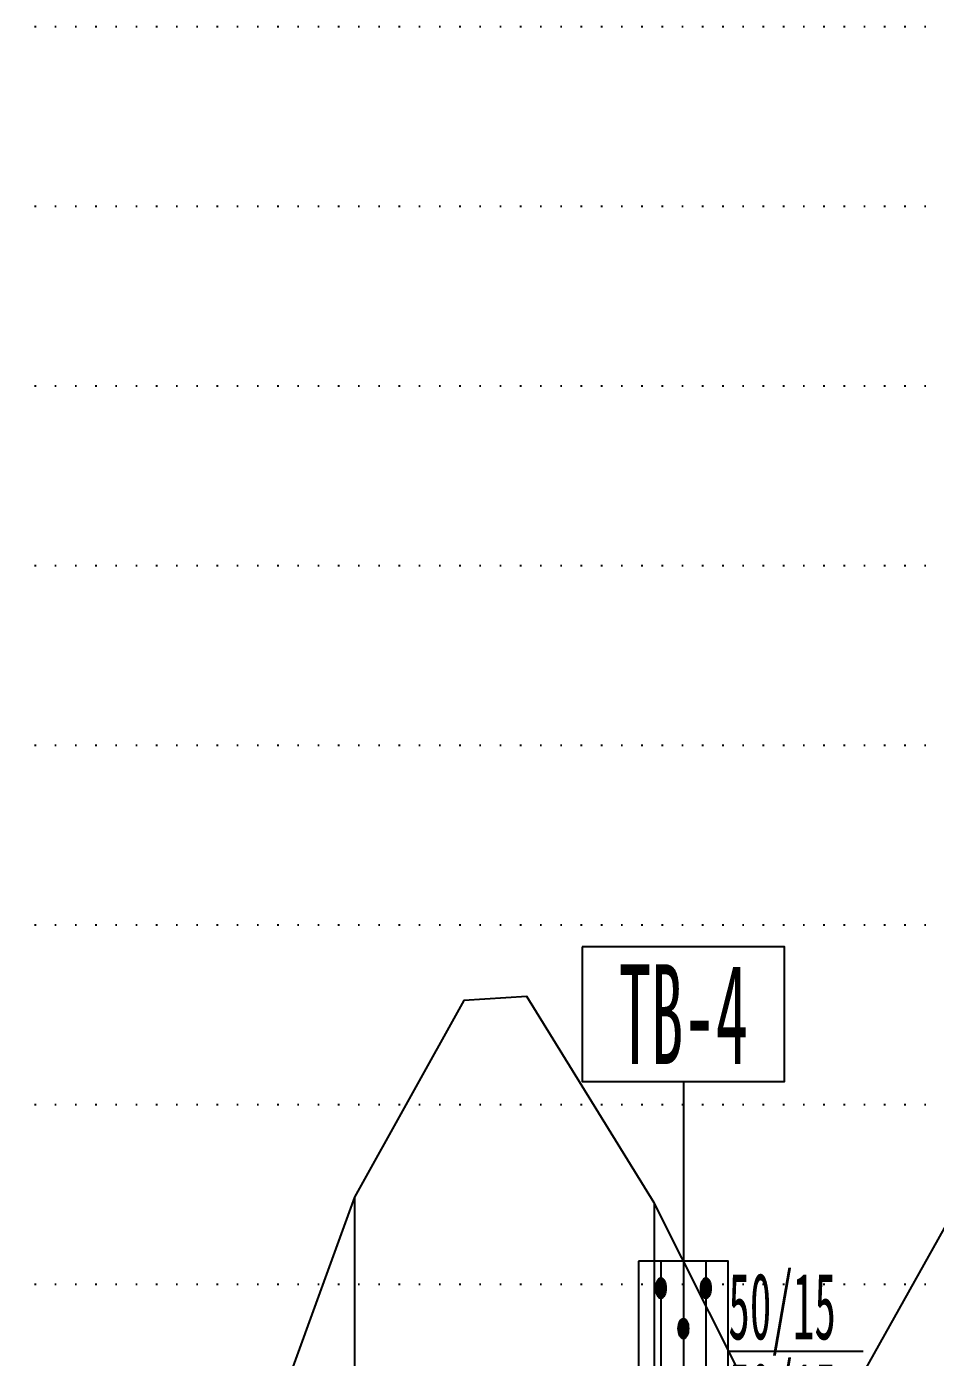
# Model space of a CAD drawing. Header units: millimetres. Extents: x -1499 to 6658, y -12483 to -6008.
# Drawn here: x 1314.3 to 1374.9, y -11025.9 to -10937.1 of the extents above; entities that cross this region are included whole.
import ezdxf
from ezdxf.enums import TextEntityAlignment as Align

# ---------------------------------------------------------------- set-up
doc = ezdxf.new("R2010")
doc.units = ezdxf.units.MM
doc.linetypes.add('A-DOTLN01H', pattern=[0.125, 0, -0.125])
for name, color, linetype in [('CR-GRID', 56, 'A-DOTLN01H'), ('Layer', 7, 'Continuous'), ('수직그리드', 1, 'Continuous'), ('종단지반선', 3, 'Continuous')]:
    doc.layers.add(name, color=color, linetype=linetype)
doc.styles.add('굴림체', font='굴림체')

# ---------------------------------------------------------------- blocks, each defined once
blk = doc.blocks.new('TB-4')
at = {"layer": 'Layer'}
for points in [[(-2.25, 3.5), (-2.25, 2), (2.25, 2), (2.25, 3.5), (-2.25, 3.5)], [(-2.25, 2), (2.25, 2)], [(0, 2), (0, 0)], [(-1, 0), (-1, -4), (1, -4), (1, 0), (-1, 0)], [(-0.5, 0), (-0.5, -4)], [(0, 0), (0, -4)], [(0.5, 0), (0.5, -4)], [(1, -1), (4, -1)]]:
    blk.add_lwpolyline(points, dxfattribs=at)
for centre, radius in [((-0.5, -0.3), 0.1125), ((-0.5, -0.3), 0.1013), ((-0.5, -0.3), 0.09), ((-0.5, -0.3), 0.0788), ((-0.5, -0.3), 0.0675), ((-0.5, -0.3), 0.0563), ((-0.5, -0.3), 0.045), ((-0.5, -0.3), 0.0338), ((-0.5, -0.3), 0.0225), ((-0.5, -0.3), 0.0112), ((0.5, -0.3), 0.1125), ((0.5, -0.3), 0.1013), ((0.5, -0.3), 0.09), ((0.5, -0.3), 0.0788), ((0.5, -0.3), 0.0675), ((0.5, -0.3), 0.0563), ((0.5, -0.3), 0.045), ((0.5, -0.3), 0.0338), ((0.5, -0.3), 0.0225), ((0.5, -0.3), 0.0112), ((0, -0.75), 0.1125), ((0, -0.75), 0.1013), ((0, -0.75), 0.09), ((0, -0.75), 0.0788), ((0, -0.75), 0.0675), ((0, -0.75), 0.0563), ((0, -0.75), 0.045), ((0, -0.75), 0.0338), ((0, -0.75), 0.0225), ((0, -0.75), 0.0112)]:
    blk.add_circle(centre, radius, dxfattribs=at)
at = {"layer": 'Layer', "style": '굴림체'}
blk.add_text('TB-4', height=1.11111, dxfattribs=at).set_placement((0, 2.75), align=Align.MIDDLE_CENTER)
for p in [(1, -0.8704), (1, -1.8704)]:
    blk.add_text('50/15', height=0.74074, dxfattribs=at).set_placement(p)

msp = doc.modelspace()

# ---------------------------------------------------------------- linework, layer by layer
at = {"layer": 'CR-GRID', "linetype": 'A-DOTLN01H', "ltscale": 10}
for p, q in [((236.157, -10937.058), (1436.157, -10937.058)), ((236.157, -10949.058), (1436.157, -10949.058)), ((236.157, -10961.058), (1436.157, -10961.058)), ((236.157, -10985.058), (1436.157, -10985.058)), ((236.157, -10997.058), (1436.157, -10997.058)), ((236.157, -11009.058), (1436.157, -11009.058)), ((236.157, -11021.058), (1436.157, -11021.058))]:
    msp.add_line(p, q, dxfattribs=at)
at = {"layer": 'CR-GRID', "color": 6, "linetype": 'A-DOTLN01H', "ltscale": 10}
msp.add_line((236.157, -10973.058), (1436.157, -10973.058), dxfattribs=at)
at = {"layer": '수직그리드'}
for p, q in [((1336.157, -11015.244), (1336.157, -11873.058)), ((1356.157, -11015.622), (1356.157, -11873.058))]:
    msp.add_line(p, q, dxfattribs=at)
at = {"layer": '종단지반선', "flags": 128}
for points in [[(1436.157, -11045.376), (1416.157, -10977.432), (1405.057, -10953.558), (1402.257, -10953.558), (1396.157, -10964.664), (1376.157, -11016.198), (1366.257, -11033.898)], [(1365.357, -11033.898), (1356.157, -11015.622), (1347.657, -11001.834), (1343.457, -11002.11), (1336.157, -11015.244), (1316.157, -11070.288)]]:
    msp.add_lwpolyline(points, dxfattribs=at)

# ---------------------------------------------------------------- block references
at = {"xscale": 3, "yscale": 6, "zscale": 3}
msp.add_blockref('TB-4', (1358.117, -11019.515), dxfattribs=at)

doc.saveas('drawing.dxf')
